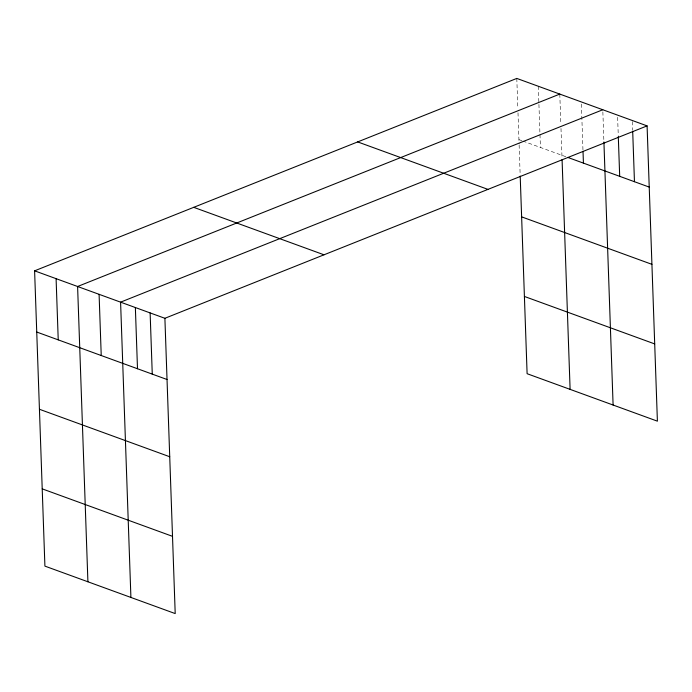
<?xml version="1.0" encoding="UTF-8"?>
<svg xmlns="http://www.w3.org/2000/svg" width="692" height="692" viewBox="0 0 692 692"><rect width="100%" height="100%" fill="white"/><g stroke="black" fill="none" stroke-linecap="round" stroke-linejoin="round"><path stroke-width="0.52" stroke-dasharray="3.46 2.59" d="M518.931 139.62L521.863 140.692M522.841 141.047L565.84 156.712M632.358 121.584L632.661 130.174M617.627 117.277L618.267 135.528M602.862 111.896L603.874 140.883M581.366 104.059L582.975 150.233M559.793 94.086L560.84 124.145M560.996 128.444L562.042 158.503M538.289 86.249L539.942 133.495M539.985 134.568L540.435 147.457M516.794 78.421L517.85 108.48M517.997 112.779L519.087 143.91M519.121 144.983L520.168 175.024"/><path stroke-width="1.04" d="M34.6 270.832L164.895 318.294L175.206 613.579L44.911 566.117L34.6 270.832L516.794 78.421L647.089 125.883L657.4 421.168L527.105 373.706L520.202 176.097M559.793 94.086L77.599 286.497L87.91 581.782M602.793 109.751L120.59 302.153L130.909 597.438M164.895 318.294L647.089 125.883M567.795 157.421L649.226 187.091M357.669 141.912L487.964 189.383M521.63 216.864L651.925 264.335M524.406 296.453L654.701 343.924M193.725 207.332L324.02 254.803M36.737 332.03L167.031 379.501M39.435 409.275L169.73 456.746M42.212 488.863L172.507 536.335M632.696 131.246L634.46 181.711M618.302 136.601L619.695 176.33M603.917 141.955L613.103 405.036M583.019 151.306L583.425 163.113M562.077 159.575L570.104 389.371M150.129 312.914L152.266 374.121M135.364 307.533L137.5 368.741M99.094 294.325L101.231 355.524M56.095 278.66L58.232 339.858"/></g></svg>
